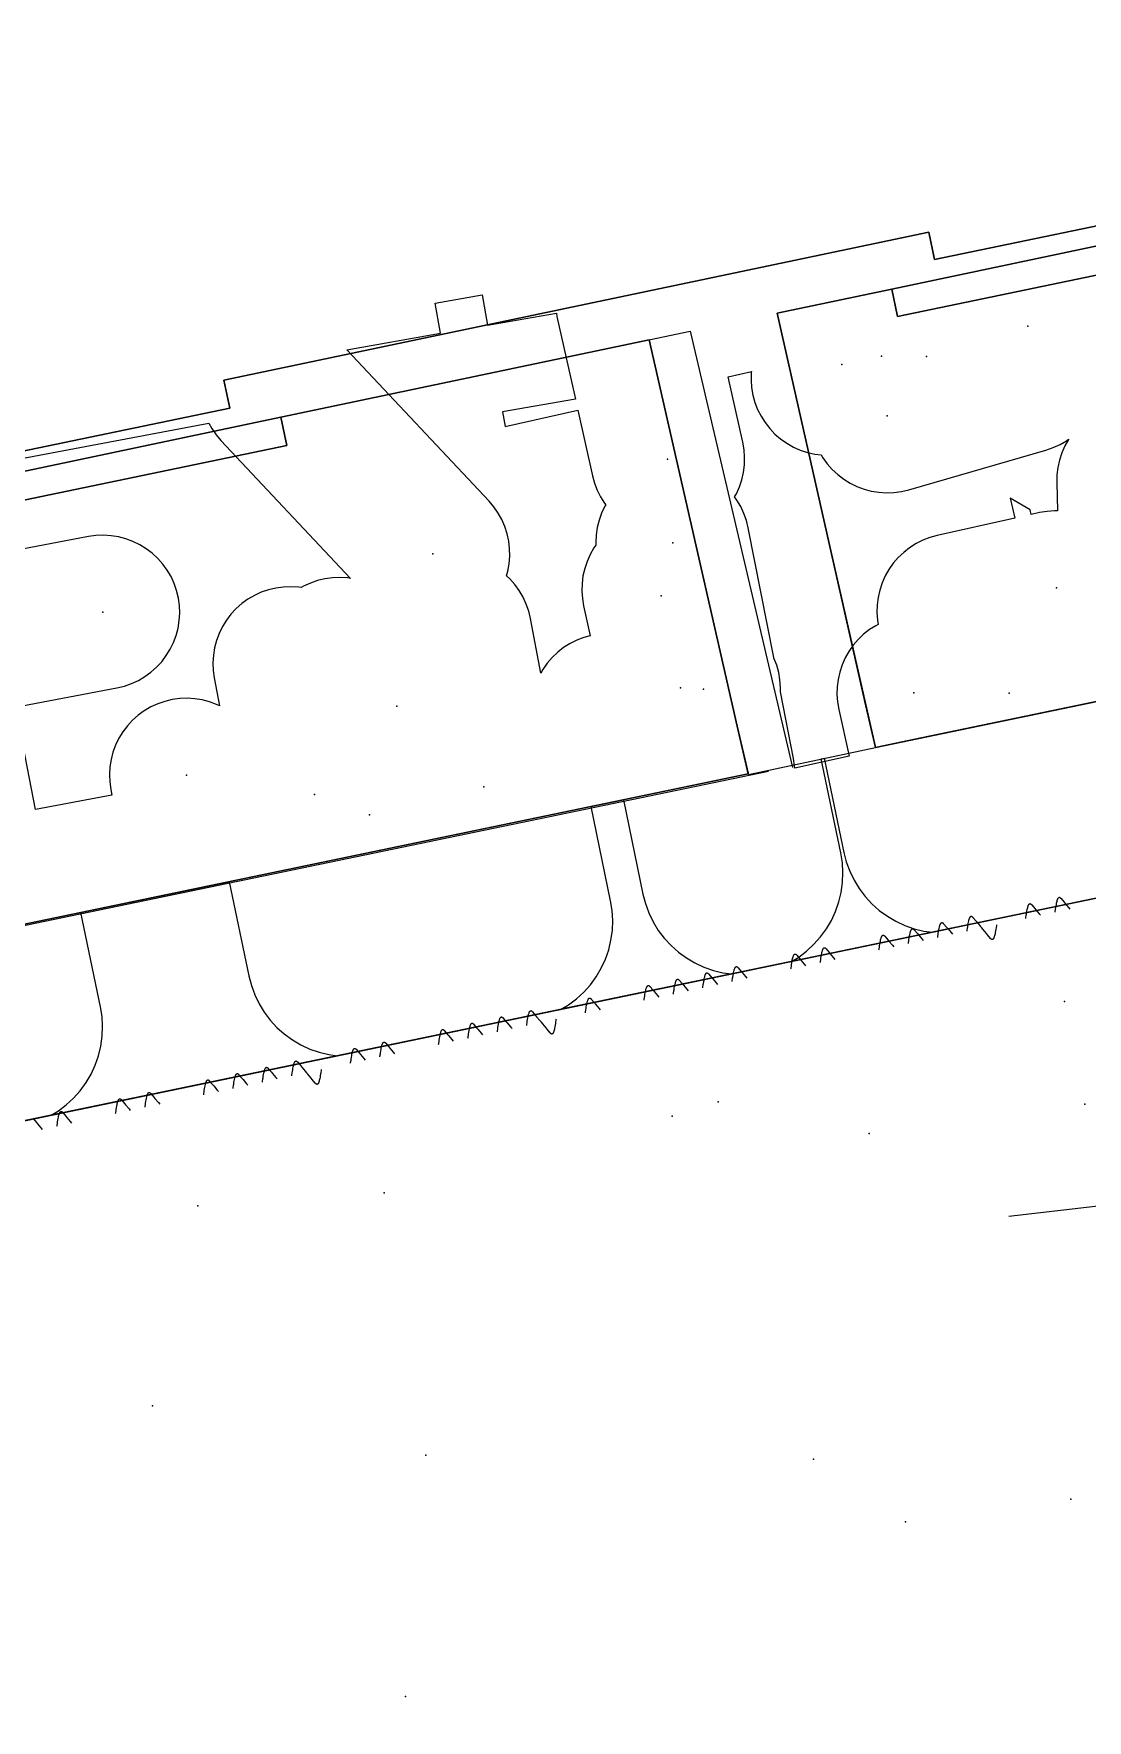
# Model space of a CAD drawing. Header units: metres. Extents: x 8858 to 9287, y -8974 to -8722.
# Drawn here: x 9001.04 to 9022.94, y -8771.87 to -8736.81 of the extents above; entities that cross this region are included whole.
import ezdxf

# ---------------------------------------------------------------- set-up
doc = ezdxf.new("R2010")
doc.units = ezdxf.units.M
for name, color, linetype in [('BENCH', 7, 'Continuous'), ('BOUNDARY', 7, 'Continuous'), ('CURB', 7, 'Continuous'), ('ELECTR_CABLE', 7, 'Continuous'), ('GRASS', 7, 'Continuous'), ('GROUND', 7, 'Continuous'), ('LOUNGER', 7, 'Continuous'), ('ROAD', 7, 'Continuous'), ('SEWER', 7, 'Continuous'), ('SIDEWALK_PATH', 7, 'Continuous'), ('TREE', 7, 'Continuous')]:
    doc.layers.add(name, color=color, linetype=linetype)

msp = doc.modelspace()

# ---------------------------------------------------------------- linework, layer by layer
at = {"layer": 'BENCH'}
msp.add_point((9014.311, -8759.314), dxfattribs=at)
at = {"layer": 'BOUNDARY'}
msp.add_lwpolyline([(9000.038, -8745.653), (9005.117, -8744.598), (9004.994, -8744.013), (9019.644, -8740.936), (9019.765, -8741.508), (9024.909, -8740.441), (9024.786, -8739.855), (9039.267, -8736.814), (9039.39, -8737.399), (9041.246, -8737.009), (9046.842, -8764.738), (9054.559, -8763.782), (9096.271, -8764.534), (9111.205, -8761.26), (9143.347, -8755.734)], dxfattribs=at)
at = {"layer": 'CURB'}
for points in [[(9016.489, -8742.622), (9018.872, -8742.12), (9018.992, -8742.69), (9026.094, -8741.216), (9025.97, -8740.629), (9038.494, -8737.998), (9038.617, -8738.583), (9041.451, -8737.988)], [(9016.488, -8742.62), (9018.533, -8751.65)], [(8940.792, -8758.521), (8959.811, -8754.526), (8959.887, -8754.933), (8966.986, -8753.453), (8966.885, -8753.04), (8979.466, -8750.397), (8979.585, -8750.963), (8986.644, -8749.557), (8986.51, -8748.917), (8999.144, -8746.264), (8999.264, -8746.835), (9006.302, -8745.373), (9006.178, -8744.786), (9014.685, -8742.993)], [(9014.685, -8742.993), (9016.808, -8752.064)], [(9018.533, -8751.65), (9043.168, -8746.533)], [(8943.352, -8767.267), (9016.314, -8752.143)], [(8990.95, -8761.465), (9024.679, -8754.459)]]:
    msp.add_lwpolyline(points, dxfattribs=at)
at = {"layer": 'ELECTR_CABLE'}
for points in [[(9021.659, -8755.204), (9021.661, -8755.189), (9021.668, -8755.139), (9021.672, -8755.116), (9021.677, -8755.082), (9021.683, -8755.044), (9021.688, -8755.019), (9021.693, -8754.994), (9021.698, -8754.976), (9021.703, -8754.958), (9021.707, -8754.946), (9021.71, -8754.937), (9021.714, -8754.929), (9021.715, -8754.926), (9021.717, -8754.922), (9021.72, -8754.917), (9021.722, -8754.913), (9021.724, -8754.91), (9021.726, -8754.908), (9021.728, -8754.905), (9021.731, -8754.902), (9021.733, -8754.901), (9021.734, -8754.9), (9021.736, -8754.899), (9021.737, -8754.898), (9021.738, -8754.898), (9021.74, -8754.897), (9021.742, -8754.896), (9021.744, -8754.896), (9021.745, -8754.896), (9021.746, -8754.896), (9021.747, -8754.896), (9021.748, -8754.896), (9021.749, -8754.896), (9021.751, -8754.896), (9021.753, -8754.897), (9021.755, -8754.897), (9021.756, -8754.898), (9021.757, -8754.898), (9021.758, -8754.899), (9021.76, -8754.9), (9021.761, -8754.901), (9021.762, -8754.902), (9021.765, -8754.904), (9021.767, -8754.905), (9021.769, -8754.908), (9021.773, -8754.911), (9021.776, -8754.914), (9021.781, -8754.92), (9021.845, -8754.996), (9021.866, -8755.022), (9021.937, -8755.106), (9021.964, -8755.139)], [(9022.269, -8755.074), (9022.271, -8755.058), (9022.279, -8755.008), (9022.282, -8754.985), (9022.287, -8754.951), (9022.294, -8754.913), (9022.298, -8754.888), (9022.304, -8754.863), (9022.308, -8754.845), (9022.313, -8754.827), (9022.317, -8754.816), (9022.32, -8754.806), (9022.324, -8754.798), (9022.325, -8754.795), (9022.327, -8754.792), (9022.33, -8754.786), (9022.332, -8754.782), (9022.334, -8754.78), (9022.336, -8754.777), (9022.338, -8754.774), (9022.341, -8754.772), (9022.343, -8754.77), (9022.344, -8754.769), (9022.346, -8754.768), (9022.347, -8754.767), (9022.348, -8754.767), (9022.35, -8754.766), (9022.352, -8754.766), (9022.354, -8754.765), (9022.355, -8754.765), (9022.356, -8754.765), (9022.357, -8754.765), (9022.358, -8754.765), (9022.36, -8754.765), (9022.361, -8754.765), (9022.363, -8754.766), (9022.365, -8754.767), (9022.366, -8754.767), (9022.367, -8754.768), (9022.369, -8754.768), (9022.37, -8754.769), (9022.371, -8754.77), (9022.373, -8754.771), (9022.375, -8754.773), (9022.377, -8754.774), (9022.38, -8754.777), (9022.383, -8754.78), (9022.386, -8754.783), (9022.391, -8754.789), (9022.455, -8754.865), (9022.476, -8754.891), (9022.547, -8754.975), (9022.574, -8755.008)], [(9020.439, -8755.466), (9020.441, -8755.451), (9020.448, -8755.4), (9020.451, -8755.378), (9020.457, -8755.344), (9020.463, -8755.306), (9020.468, -8755.28), (9020.473, -8755.256), (9020.478, -8755.238), (9020.483, -8755.219), (9020.486, -8755.208), (9020.49, -8755.199), (9020.493, -8755.191), (9020.495, -8755.188), (9020.496, -8755.184), (9020.5, -8755.178), (9020.502, -8755.175), (9020.504, -8755.172), (9020.506, -8755.169), (9020.508, -8755.167), (9020.511, -8755.164), (9020.513, -8755.163), (9020.514, -8755.162), (9020.515, -8755.161), (9020.517, -8755.16), (9020.518, -8755.159), (9020.52, -8755.159), (9020.522, -8755.158), (9020.524, -8755.158), (9020.524, -8755.158), (9020.526, -8755.158), (9020.527, -8755.158), (9020.528, -8755.158), (9020.529, -8755.158), (9020.531, -8755.158), (9020.532, -8755.158), (9020.534, -8755.159), (9020.536, -8755.16), (9020.537, -8755.16), (9020.538, -8755.161), (9020.54, -8755.162), (9020.541, -8755.163), (9020.542, -8755.163), (9020.545, -8755.165), (9020.547, -8755.167), (9020.549, -8755.169), (9020.552, -8755.173), (9020.555, -8755.176), (9020.561, -8755.182), (9020.625, -8755.258), (9020.646, -8755.283), (9020.716, -8755.368), (9020.744, -8755.401)], [(9018.608, -8755.859), (9018.611, -8755.844), (9018.618, -8755.793), (9018.621, -8755.77), (9018.626, -8755.736), (9018.633, -8755.699), (9018.638, -8755.673), (9018.643, -8755.648), (9018.647, -8755.63), (9018.653, -8755.612), (9018.656, -8755.601), (9018.66, -8755.591), (9018.663, -8755.583), (9018.664, -8755.58), (9018.666, -8755.577), (9018.669, -8755.571), (9018.672, -8755.567), (9018.673, -8755.565), (9018.675, -8755.562), (9018.678, -8755.559), (9018.68, -8755.557), (9018.682, -8755.555), (9018.684, -8755.554), (9018.685, -8755.553), (9018.686, -8755.553), (9018.688, -8755.552), (9018.69, -8755.551), (9018.691, -8755.551), (9018.693, -8755.55), (9018.694, -8755.55), (9018.695, -8755.55), (9018.696, -8755.55), (9018.698, -8755.55), (9018.699, -8755.55), (9018.7, -8755.551), (9018.702, -8755.551), (9018.704, -8755.552), (9018.705, -8755.552), (9018.706, -8755.553), (9018.708, -8755.553), (9018.709, -8755.554), (9018.711, -8755.555), (9018.712, -8755.556), (9018.714, -8755.558), (9018.716, -8755.559), (9018.719, -8755.562), (9018.722, -8755.565), (9018.725, -8755.568), (9018.73, -8755.574), (9018.795, -8755.65), (9018.816, -8755.676), (9018.886, -8755.76), (9018.914, -8755.793)], [(9019.219, -8755.728), (9019.221, -8755.713), (9019.228, -8755.662), (9019.231, -8755.639), (9019.236, -8755.605), (9019.243, -8755.568), (9019.248, -8755.542), (9019.253, -8755.517), (9019.257, -8755.499), (9019.263, -8755.481), (9019.266, -8755.47), (9019.27, -8755.461), (9019.273, -8755.453), (9019.275, -8755.449), (9019.276, -8755.446), (9019.279, -8755.44), (9019.282, -8755.437), (9019.283, -8755.434), (9019.286, -8755.431), (9019.288, -8755.429), (9019.291, -8755.426), (9019.292, -8755.424), (9019.294, -8755.423), (9019.295, -8755.422), (9019.297, -8755.422), (9019.298, -8755.421), (9019.3, -8755.42), (9019.302, -8755.42), (9019.303, -8755.419), (9019.304, -8755.419), (9019.305, -8755.419), (9019.307, -8755.419), (9019.308, -8755.419), (9019.309, -8755.419), (9019.31, -8755.42), (9019.312, -8755.42), (9019.314, -8755.421), (9019.316, -8755.421), (9019.317, -8755.422), (9019.318, -8755.423), (9019.319, -8755.423), (9019.321, -8755.424), (9019.322, -8755.425), (9019.325, -8755.427), (9019.326, -8755.429), (9019.329, -8755.431), (9019.332, -8755.434), (9019.335, -8755.437), (9019.34, -8755.444), (9019.405, -8755.52), (9019.426, -8755.545), (9019.496, -8755.629), (9019.524, -8755.662)], [(9019.829, -8755.597), (9019.831, -8755.582), (9019.838, -8755.531), (9019.841, -8755.509), (9019.847, -8755.474), (9019.853, -8755.437), (9019.858, -8755.411), (9019.863, -8755.386), (9019.868, -8755.368), (9019.873, -8755.35), (9019.876, -8755.339), (9019.88, -8755.33), (9019.883, -8755.322), (9019.885, -8755.318), (9019.886, -8755.315), (9019.89, -8755.309), (9019.892, -8755.306), (9019.894, -8755.303), (9019.896, -8755.3), (9019.898, -8755.298), (9019.901, -8755.295), (9019.903, -8755.293), (9019.904, -8755.292), (9019.905, -8755.292), (9019.907, -8755.291), (9019.908, -8755.29), (9019.91, -8755.289), (9019.912, -8755.289), (9019.914, -8755.289), (9019.914, -8755.288), (9019.916, -8755.288), (9019.917, -8755.288), (9019.918, -8755.288), (9019.919, -8755.289), (9019.921, -8755.289), (9019.922, -8755.289), (9019.924, -8755.29), (9019.926, -8755.291), (9019.927, -8755.291), (9019.928, -8755.292), (9019.93, -8755.293), (9019.931, -8755.293), (9019.932, -8755.294), (9019.935, -8755.296), (9019.936, -8755.298), (9019.939, -8755.3), (9019.942, -8755.303), (9019.945, -8755.307), (9019.95, -8755.313), (9020.015, -8755.389), (9020.036, -8755.414), (9020.106, -8755.498), (9020.134, -8755.531)], [(9021.049, -8755.335), (9021.047, -8755.35), (9021.04, -8755.401), (9021.036, -8755.424), (9021.031, -8755.458), (9021.025, -8755.495), (9021.02, -8755.521), (9021.015, -8755.546), (9021.01, -8755.564), (9021.005, -8755.582), (9021.001, -8755.593), (9020.998, -8755.602), (9020.995, -8755.61), (9020.993, -8755.614), (9020.991, -8755.617), (9020.988, -8755.623), (9020.986, -8755.626), (9020.984, -8755.629), (9020.982, -8755.632), (9020.98, -8755.634), (9020.977, -8755.637), (9020.975, -8755.639), (9020.974, -8755.64), (9020.972, -8755.641), (9020.971, -8755.641), (9020.97, -8755.642), (9020.968, -8755.643), (9020.966, -8755.643), (9020.964, -8755.644), (9020.963, -8755.644), (9020.962, -8755.644), (9020.961, -8755.644), (9020.96, -8755.644), (9020.959, -8755.643), (9020.957, -8755.643), (9020.956, -8755.643), (9020.953, -8755.642), (9020.952, -8755.642), (9020.951, -8755.641), (9020.95, -8755.64), (9020.948, -8755.64), (9020.947, -8755.639), (9020.946, -8755.638), (9020.943, -8755.636), (9020.941, -8755.634), (9020.939, -8755.632), (9020.935, -8755.629), (9020.933, -8755.626), (9020.927, -8755.619), (9020.863, -8755.543), (9020.842, -8755.518), (9020.771, -8755.434), (9020.744, -8755.401)], [(9016.778, -8756.251), (9016.78, -8756.236), (9016.787, -8756.185), (9016.791, -8756.163), (9016.796, -8756.129), (9016.802, -8756.091), (9016.807, -8756.065), (9016.812, -8756.041), (9016.817, -8756.023), (9016.822, -8756.004), (9016.826, -8755.993), (9016.829, -8755.984), (9016.833, -8755.976), (9016.834, -8755.973), (9016.836, -8755.969), (9016.839, -8755.963), (9016.841, -8755.96), (9016.843, -8755.957), (9016.845, -8755.955), (9016.847, -8755.952), (9016.85, -8755.949), (9016.852, -8755.948), (9016.853, -8755.947), (9016.855, -8755.946), (9016.856, -8755.945), (9016.857, -8755.944), (9016.859, -8755.944), (9016.861, -8755.943), (9016.863, -8755.943), (9016.864, -8755.943), (9016.865, -8755.943), (9016.866, -8755.943), (9016.867, -8755.943), (9016.868, -8755.943), (9016.87, -8755.943), (9016.872, -8755.944), (9016.874, -8755.944), (9016.875, -8755.945), (9016.876, -8755.945), (9016.877, -8755.946), (9016.879, -8755.947), (9016.88, -8755.948), (9016.881, -8755.948), (9016.884, -8755.95), (9016.886, -8755.952), (9016.888, -8755.954), (9016.892, -8755.958), (9016.895, -8755.961), (9016.9, -8755.967), (9016.964, -8756.043), (9016.985, -8756.068), (9017.056, -8756.153), (9017.083, -8756.186)], [(9017.388, -8756.12), (9017.39, -8756.105), (9017.398, -8756.055), (9017.401, -8756.032), (9017.406, -8755.998), (9017.413, -8755.96), (9017.417, -8755.935), (9017.423, -8755.91), (9017.427, -8755.892), (9017.432, -8755.874), (9017.436, -8755.862), (9017.439, -8755.853), (9017.443, -8755.845), (9017.444, -8755.842), (9017.446, -8755.838), (9017.449, -8755.833), (9017.451, -8755.829), (9017.453, -8755.826), (9017.455, -8755.824), (9017.457, -8755.821), (9017.46, -8755.818), (9017.462, -8755.817), (9017.463, -8755.816), (9017.465, -8755.815), (9017.466, -8755.814), (9017.467, -8755.814), (9017.469, -8755.813), (9017.471, -8755.812), (9017.473, -8755.812), (9017.474, -8755.812), (9017.475, -8755.812), (9017.476, -8755.812), (9017.477, -8755.812), (9017.479, -8755.812), (9017.48, -8755.812), (9017.482, -8755.813), (9017.484, -8755.813), (9017.485, -8755.814), (9017.486, -8755.814), (9017.488, -8755.815), (9017.489, -8755.816), (9017.49, -8755.817), (9017.492, -8755.818), (9017.494, -8755.82), (9017.496, -8755.821), (9017.499, -8755.823), (9017.502, -8755.827), (9017.505, -8755.83), (9017.51, -8755.836), (9017.574, -8755.912), (9017.595, -8755.938), (9017.666, -8756.022), (9017.693, -8756.055)], [(9015.558, -8756.513), (9015.56, -8756.498), (9015.567, -8756.447), (9015.57, -8756.424), (9015.576, -8756.39), (9015.582, -8756.353), (9015.587, -8756.327), (9015.592, -8756.302), (9015.597, -8756.284), (9015.602, -8756.266), (9015.605, -8756.255), (9015.609, -8756.246), (9015.612, -8756.238), (9015.614, -8756.234), (9015.615, -8756.231), (9015.619, -8756.225), (9015.621, -8756.222), (9015.623, -8756.219), (9015.625, -8756.216), (9015.627, -8756.214), (9015.63, -8756.211), (9015.632, -8756.209), (9015.633, -8756.208), (9015.634, -8756.208), (9015.636, -8756.207), (9015.637, -8756.206), (9015.639, -8756.205), (9015.641, -8756.205), (9015.643, -8756.205), (9015.643, -8756.204), (9015.645, -8756.204), (9015.646, -8756.204), (9015.647, -8756.204), (9015.648, -8756.205), (9015.65, -8756.205), (9015.651, -8756.205), (9015.653, -8756.206), (9015.655, -8756.207), (9015.656, -8756.207), (9015.657, -8756.208), (9015.659, -8756.209), (9015.66, -8756.209), (9015.661, -8756.21), (9015.664, -8756.212), (9015.666, -8756.214), (9015.668, -8756.216), (9015.671, -8756.219), (9015.674, -8756.223), (9015.68, -8756.229), (9015.744, -8756.305), (9015.765, -8756.33), (9015.835, -8756.414), (9015.863, -8756.447)], [(9013.727, -8756.905), (9013.73, -8756.89), (9013.737, -8756.84), (9013.74, -8756.817), (9013.745, -8756.783), (9013.752, -8756.745), (9013.757, -8756.72), (9013.762, -8756.695), (9013.766, -8756.677), (9013.772, -8756.659), (9013.775, -8756.648), (9013.779, -8756.638), (9013.782, -8756.63), (9013.783, -8756.627), (9013.785, -8756.624), (9013.788, -8756.618), (9013.791, -8756.614), (9013.792, -8756.612), (9013.794, -8756.609), (9013.797, -8756.606), (9013.799, -8756.604), (9013.801, -8756.602), (9013.803, -8756.601), (9013.804, -8756.6), (9013.805, -8756.599), (9013.807, -8756.599), (9013.809, -8756.598), (9013.81, -8756.597), (9013.812, -8756.597), (9013.813, -8756.597), (9013.814, -8756.597), (9013.815, -8756.597), (9013.817, -8756.597), (9013.818, -8756.597), (9013.819, -8756.597), (9013.821, -8756.598), (9013.823, -8756.598), (9013.824, -8756.599), (9013.825, -8756.6), (9013.827, -8756.6), (9013.828, -8756.601), (9013.83, -8756.602), (9013.831, -8756.603), (9013.833, -8756.605), (9013.835, -8756.606), (9013.838, -8756.609), (9013.841, -8756.612), (9013.844, -8756.615), (9013.849, -8756.621), (9013.914, -8756.697), (9013.935, -8756.723), (9014.005, -8756.807), (9014.033, -8756.84)], [(9014.338, -8756.775), (9014.34, -8756.759), (9014.347, -8756.709), (9014.35, -8756.686), (9014.355, -8756.652), (9014.362, -8756.614), (9014.367, -8756.589), (9014.372, -8756.564), (9014.376, -8756.546), (9014.382, -8756.528), (9014.385, -8756.517), (9014.389, -8756.507), (9014.392, -8756.499), (9014.394, -8756.496), (9014.395, -8756.493), (9014.398, -8756.487), (9014.401, -8756.483), (9014.402, -8756.481), (9014.405, -8756.478), (9014.407, -8756.475), (9014.409, -8756.473), (9014.411, -8756.471), (9014.413, -8756.47), (9014.414, -8756.469), (9014.416, -8756.468), (9014.417, -8756.468), (9014.419, -8756.467), (9014.42, -8756.467), (9014.422, -8756.466), (9014.423, -8756.466), (9014.424, -8756.466), (9014.425, -8756.466), (9014.427, -8756.466), (9014.428, -8756.466), (9014.429, -8756.467), (9014.431, -8756.467), (9014.433, -8756.468), (9014.435, -8756.468), (9014.436, -8756.469), (9014.437, -8756.469), (9014.438, -8756.47), (9014.44, -8756.471), (9014.441, -8756.472), (9014.444, -8756.474), (9014.445, -8756.475), (9014.448, -8756.478), (9014.451, -8756.481), (9014.454, -8756.484), (9014.459, -8756.49), (9014.524, -8756.566), (9014.545, -8756.592), (9014.615, -8756.676), (9014.643, -8756.709)], [(9014.948, -8756.644), (9014.95, -8756.629), (9014.957, -8756.578), (9014.96, -8756.555), (9014.966, -8756.521), (9014.972, -8756.484), (9014.977, -8756.458), (9014.982, -8756.433), (9014.987, -8756.415), (9014.992, -8756.397), (9014.995, -8756.386), (9014.999, -8756.377), (9015.002, -8756.369), (9015.004, -8756.365), (9015.005, -8756.362), (9015.009, -8756.356), (9015.011, -8756.352), (9015.013, -8756.35), (9015.015, -8756.347), (9015.017, -8756.345), (9015.02, -8756.342), (9015.022, -8756.34), (9015.023, -8756.339), (9015.024, -8756.338), (9015.026, -8756.338), (9015.027, -8756.337), (9015.029, -8756.336), (9015.031, -8756.336), (9015.033, -8756.335), (9015.033, -8756.335), (9015.035, -8756.335), (9015.036, -8756.335), (9015.037, -8756.335), (9015.038, -8756.335), (9015.04, -8756.336), (9015.041, -8756.336), (9015.043, -8756.337), (9015.045, -8756.337), (9015.046, -8756.338), (9015.047, -8756.339), (9015.049, -8756.339), (9015.05, -8756.34), (9015.051, -8756.341), (9015.054, -8756.343), (9015.055, -8756.345), (9015.058, -8756.347), (9015.061, -8756.35), (9015.064, -8756.353), (9015.069, -8756.36), (9015.134, -8756.436), (9015.155, -8756.461), (9015.225, -8756.545), (9015.253, -8756.578)], [(9012.507, -8757.167), (9012.509, -8757.152), (9012.517, -8757.101), (9012.52, -8757.079), (9012.525, -8757.045), (9012.531, -8757.007), (9012.536, -8756.981), (9012.542, -8756.957), (9012.546, -8756.939), (9012.551, -8756.92), (9012.555, -8756.909), (9012.558, -8756.9), (9012.562, -8756.892), (9012.563, -8756.889), (9012.565, -8756.885), (9012.568, -8756.879), (9012.57, -8756.876), (9012.572, -8756.873), (9012.574, -8756.87), (9012.576, -8756.868), (9012.579, -8756.865), (9012.581, -8756.864), (9012.582, -8756.863), (9012.584, -8756.862), (9012.585, -8756.861), (9012.586, -8756.86), (9012.588, -8756.86), (9012.59, -8756.859), (9012.592, -8756.859), (9012.593, -8756.859), (9012.594, -8756.859), (9012.595, -8756.859), (9012.596, -8756.859), (9012.598, -8756.859), (9012.599, -8756.859), (9012.601, -8756.86), (9012.603, -8756.86), (9012.604, -8756.861), (9012.605, -8756.861), (9012.607, -8756.862), (9012.608, -8756.863), (9012.609, -8756.864), (9012.611, -8756.864), (9012.613, -8756.866), (9012.615, -8756.868), (9012.618, -8756.87), (9012.621, -8756.874), (9012.624, -8756.877), (9012.629, -8756.883), (9012.693, -8756.959), (9012.714, -8756.984), (9012.785, -8757.069), (9012.812, -8757.102)], [(9010.067, -8757.691), (9010.069, -8757.675), (9010.076, -8757.625), (9010.079, -8757.602), (9010.085, -8757.568), (9010.091, -8757.53), (9010.096, -8757.505), (9010.101, -8757.48), (9010.106, -8757.462), (9010.111, -8757.444), (9010.114, -8757.433), (9010.118, -8757.423), (9010.121, -8757.415), (9010.123, -8757.412), (9010.124, -8757.409), (9010.128, -8757.403), (9010.13, -8757.399), (9010.132, -8757.397), (9010.134, -8757.394), (9010.136, -8757.391), (9010.139, -8757.389), (9010.141, -8757.387), (9010.142, -8757.386), (9010.143, -8757.385), (9010.145, -8757.384), (9010.146, -8757.384), (9010.148, -8757.383), (9010.15, -8757.383), (9010.152, -8757.382), (9010.152, -8757.382), (9010.154, -8757.382), (9010.155, -8757.382), (9010.156, -8757.382), (9010.157, -8757.382), (9010.159, -8757.382), (9010.16, -8757.383), (9010.162, -8757.384), (9010.164, -8757.384), (9010.165, -8757.385), (9010.166, -8757.385), (9010.168, -8757.386), (9010.169, -8757.387), (9010.17, -8757.388), (9010.173, -8757.39), (9010.174, -8757.391), (9010.177, -8757.394), (9010.18, -8757.397), (9010.183, -8757.4), (9010.188, -8757.406), (9010.253, -8757.482), (9010.274, -8757.508), (9010.344, -8757.592), (9010.372, -8757.625)], [(9010.677, -8757.56), (9010.679, -8757.545), (9010.686, -8757.494), (9010.689, -8757.471), (9010.695, -8757.437), (9010.701, -8757.4), (9010.706, -8757.374), (9010.711, -8757.349), (9010.716, -8757.331), (9010.721, -8757.313), (9010.724, -8757.302), (9010.728, -8757.293), (9010.731, -8757.285), (9010.733, -8757.281), (9010.734, -8757.278), (9010.738, -8757.272), (9010.74, -8757.268), (9010.742, -8757.266), (9010.744, -8757.263), (9010.746, -8757.261), (9010.749, -8757.258), (9010.751, -8757.256), (9010.752, -8757.255), (9010.753, -8757.254), (9010.755, -8757.254), (9010.756, -8757.253), (9010.758, -8757.252), (9010.76, -8757.252), (9010.762, -8757.251), (9010.762, -8757.251), (9010.764, -8757.251), (9010.765, -8757.251), (9010.766, -8757.251), (9010.767, -8757.251), (9010.769, -8757.252), (9010.77, -8757.252), (9010.772, -8757.253), (9010.774, -8757.253), (9010.775, -8757.254), (9010.776, -8757.254), (9010.778, -8757.255), (9010.779, -8757.256), (9010.78, -8757.257), (9010.783, -8757.259), (9010.785, -8757.26), (9010.787, -8757.263), (9010.79, -8757.266), (9010.793, -8757.269), (9010.799, -8757.276), (9010.863, -8757.352), (9010.884, -8757.377), (9010.954, -8757.461), (9010.982, -8757.494)], [(9011.287, -8757.429), (9011.289, -8757.414), (9011.296, -8757.363), (9011.3, -8757.34), (9011.305, -8757.306), (9011.311, -8757.269), (9011.316, -8757.243), (9011.321, -8757.218), (9011.326, -8757.2), (9011.331, -8757.182), (9011.335, -8757.171), (9011.338, -8757.162), (9011.341, -8757.154), (9011.343, -8757.15), (9011.345, -8757.147), (9011.348, -8757.141), (9011.35, -8757.138), (9011.352, -8757.135), (9011.354, -8757.132), (9011.356, -8757.13), (9011.359, -8757.127), (9011.361, -8757.125), (9011.362, -8757.124), (9011.363, -8757.124), (9011.365, -8757.123), (9011.366, -8757.122), (9011.368, -8757.121), (9011.37, -8757.121), (9011.372, -8757.12), (9011.373, -8757.12), (9011.374, -8757.12), (9011.375, -8757.12), (9011.376, -8757.12), (9011.377, -8757.121), (9011.379, -8757.121), (9011.38, -8757.121), (9011.382, -8757.122), (9011.384, -8757.122), (9011.385, -8757.123), (9011.386, -8757.124), (9011.388, -8757.125), (9011.389, -8757.125), (9011.39, -8757.126), (9011.393, -8757.128), (9011.395, -8757.13), (9011.397, -8757.132), (9011.401, -8757.135), (9011.403, -8757.138), (9011.409, -8757.145), (9011.473, -8757.221), (9011.494, -8757.246), (9011.565, -8757.33), (9011.592, -8757.363)], [(9011.897, -8757.298), (9011.895, -8757.313), (9011.888, -8757.364), (9011.884, -8757.386), (9011.879, -8757.42), (9011.873, -8757.458), (9011.868, -8757.484), (9011.863, -8757.508), (9011.858, -8757.526), (9011.853, -8757.545), (9011.849, -8757.556), (9011.846, -8757.565), (9011.843, -8757.573), (9011.841, -8757.577), (9011.839, -8757.58), (9011.836, -8757.586), (9011.834, -8757.589), (9011.832, -8757.592), (9011.83, -8757.595), (9011.828, -8757.597), (9011.825, -8757.6), (9011.823, -8757.601), (9011.822, -8757.602), (9011.821, -8757.603), (9011.819, -8757.604), (9011.818, -8757.605), (9011.816, -8757.605), (9011.814, -8757.606), (9011.812, -8757.606), (9011.811, -8757.606), (9011.81, -8757.606), (9011.809, -8757.606), (9011.808, -8757.606), (9011.807, -8757.606), (9011.805, -8757.606), (9011.804, -8757.606), (9011.802, -8757.605), (9011.8, -8757.604), (9011.799, -8757.604), (9011.798, -8757.603), (9011.796, -8757.602), (9011.795, -8757.601), (9011.794, -8757.601), (9011.791, -8757.599), (9011.789, -8757.597), (9011.787, -8757.595), (9011.783, -8757.591), (9011.781, -8757.588), (9011.775, -8757.582), (9011.711, -8757.506), (9011.69, -8757.481), (9011.62, -8757.396), (9011.592, -8757.363)], [(9009.457, -8757.821), (9009.459, -8757.806), (9009.466, -8757.756), (9009.469, -8757.733), (9009.474, -8757.699), (9009.481, -8757.661), (9009.486, -8757.636), (9009.491, -8757.611), (9009.495, -8757.593), (9009.501, -8757.575), (9009.504, -8757.564), (9009.508, -8757.554), (9009.511, -8757.546), (9009.513, -8757.543), (9009.514, -8757.539), (9009.517, -8757.534), (9009.52, -8757.53), (9009.521, -8757.527), (9009.524, -8757.525), (9009.526, -8757.522), (9009.528, -8757.519), (9009.53, -8757.518), (9009.532, -8757.517), (9009.533, -8757.516), (9009.535, -8757.515), (9009.536, -8757.515), (9009.538, -8757.514), (9009.539, -8757.513), (9009.541, -8757.513), (9009.542, -8757.513), (9009.543, -8757.513), (9009.544, -8757.513), (9009.546, -8757.513), (9009.547, -8757.513), (9009.548, -8757.513), (9009.55, -8757.514), (9009.552, -8757.514), (9009.553, -8757.515), (9009.555, -8757.516), (9009.556, -8757.516), (9009.557, -8757.517), (9009.559, -8757.518), (9009.56, -8757.519), (9009.563, -8757.521), (9009.564, -8757.522), (9009.567, -8757.525), (9009.57, -8757.528), (9009.573, -8757.531), (9009.578, -8757.537), (9009.643, -8757.613), (9009.664, -8757.639), (9009.734, -8757.723), (9009.762, -8757.756)], [(9007.626, -8758.214), (9007.628, -8758.199), (9007.636, -8758.148), (9007.639, -8758.126), (9007.644, -8758.091), (9007.65, -8758.054), (9007.655, -8758.028), (9007.661, -8758.003), (9007.665, -8757.985), (9007.67, -8757.967), (9007.674, -8757.956), (9007.677, -8757.947), (9007.681, -8757.939), (9007.682, -8757.935), (9007.684, -8757.932), (9007.687, -8757.926), (9007.689, -8757.923), (9007.691, -8757.92), (9007.693, -8757.917), (9007.695, -8757.915), (9007.698, -8757.912), (9007.7, -8757.91), (9007.701, -8757.909), (9007.703, -8757.909), (9007.704, -8757.908), (9007.705, -8757.907), (9007.707, -8757.906), (9007.709, -8757.906), (9007.711, -8757.906), (9007.712, -8757.906), (9007.713, -8757.905), (9007.714, -8757.905), (9007.715, -8757.906), (9007.717, -8757.906), (9007.718, -8757.906), (9007.72, -8757.906), (9007.722, -8757.907), (9007.723, -8757.908), (9007.724, -8757.908), (9007.726, -8757.909), (9007.727, -8757.91), (9007.728, -8757.91), (9007.73, -8757.911), (9007.732, -8757.913), (9007.734, -8757.915), (9007.737, -8757.917), (9007.74, -8757.92), (9007.743, -8757.924), (9007.748, -8757.93), (9007.812, -8758.006), (9007.833, -8758.031), (9007.904, -8758.115), (9007.931, -8758.149)], [(9008.236, -8758.083), (9008.238, -8758.068), (9008.246, -8758.017), (9008.249, -8757.995), (9008.254, -8757.961), (9008.261, -8757.923), (9008.265, -8757.897), (9008.271, -8757.873), (9008.275, -8757.855), (9008.28, -8757.836), (9008.284, -8757.825), (9008.287, -8757.816), (9008.291, -8757.808), (9008.292, -8757.805), (9008.294, -8757.801), (9008.297, -8757.795), (9008.299, -8757.792), (9008.301, -8757.789), (9008.303, -8757.786), (9008.305, -8757.784), (9008.308, -8757.781), (9008.31, -8757.78), (9008.311, -8757.779), (9008.313, -8757.778), (9008.314, -8757.777), (9008.316, -8757.776), (9008.317, -8757.776), (9008.319, -8757.775), (9008.321, -8757.775), (9008.322, -8757.775), (9008.323, -8757.775), (9008.324, -8757.775), (9008.325, -8757.775), (9008.327, -8757.775), (9008.328, -8757.775), (9008.33, -8757.775), (9008.332, -8757.776), (9008.333, -8757.777), (9008.334, -8757.777), (9008.336, -8757.778), (9008.337, -8757.779), (9008.338, -8757.78), (9008.34, -8757.78), (9008.342, -8757.782), (9008.344, -8757.784), (9008.347, -8757.786), (9008.35, -8757.79), (9008.353, -8757.793), (9008.358, -8757.799), (9008.422, -8757.875), (9008.443, -8757.9), (9008.514, -8757.985), (9008.541, -8758.018)], [(9005.186, -8758.737), (9005.188, -8758.722), (9005.195, -8758.672), (9005.198, -8758.649), (9005.204, -8758.615), (9005.21, -8758.577), (9005.215, -8758.552), (9005.22, -8758.527), (9005.225, -8758.509), (9005.23, -8758.491), (9005.233, -8758.479), (9005.237, -8758.47), (9005.24, -8758.462), (9005.242, -8758.459), (9005.243, -8758.455), (9005.246, -8758.45), (9005.249, -8758.446), (9005.251, -8758.443), (9005.253, -8758.441), (9005.255, -8758.438), (9005.258, -8758.435), (9005.26, -8758.434), (9005.261, -8758.433), (9005.262, -8758.432), (9005.264, -8758.431), (9005.265, -8758.431), (9005.267, -8758.43), (9005.269, -8758.429), (9005.271, -8758.429), (9005.271, -8758.429), (9005.273, -8758.429), (9005.274, -8758.429), (9005.275, -8758.429), (9005.276, -8758.429), (9005.278, -8758.429), (9005.279, -8758.43), (9005.281, -8758.43), (9005.283, -8758.431), (9005.284, -8758.431), (9005.285, -8758.432), (9005.287, -8758.433), (9005.288, -8758.434), (9005.289, -8758.435), (9005.292, -8758.437), (9005.293, -8758.438), (9005.296, -8758.441), (9005.299, -8758.444), (9005.302, -8758.447), (9005.307, -8758.453), (9005.372, -8758.529), (9005.393, -8758.555), (9005.463, -8758.639), (9005.491, -8758.672)], [(9005.796, -8758.606), (9005.798, -8758.591), (9005.805, -8758.541), (9005.808, -8758.518), (9005.814, -8758.484), (9005.82, -8758.446), (9005.825, -8758.421), (9005.83, -8758.396), (9005.835, -8758.378), (9005.84, -8758.36), (9005.843, -8758.349), (9005.847, -8758.339), (9005.85, -8758.331), (9005.852, -8758.328), (9005.853, -8758.325), (9005.857, -8758.319), (9005.859, -8758.315), (9005.861, -8758.313), (9005.863, -8758.31), (9005.865, -8758.307), (9005.868, -8758.305), (9005.87, -8758.303), (9005.871, -8758.302), (9005.872, -8758.301), (9005.874, -8758.3), (9005.875, -8758.3), (9005.877, -8758.299), (9005.879, -8758.299), (9005.881, -8758.298), (9005.881, -8758.298), (9005.883, -8758.298), (9005.884, -8758.298), (9005.885, -8758.298), (9005.886, -8758.298), (9005.888, -8758.298), (9005.889, -8758.299), (9005.891, -8758.3), (9005.893, -8758.3), (9005.894, -8758.301), (9005.895, -8758.301), (9005.897, -8758.302), (9005.898, -8758.303), (9005.899, -8758.304), (9005.902, -8758.306), (9005.904, -8758.307), (9005.906, -8758.31), (9005.909, -8758.313), (9005.912, -8758.316), (9005.918, -8758.322), (9005.982, -8758.398), (9006.003, -8758.424), (9006.073, -8758.508), (9006.101, -8758.541)], [(9006.406, -8758.476), (9006.408, -8758.461), (9006.415, -8758.41), (9006.419, -8758.387), (9006.424, -8758.353), (9006.43, -8758.316), (9006.435, -8758.29), (9006.44, -8758.265), (9006.445, -8758.247), (9006.45, -8758.229), (9006.454, -8758.218), (9006.457, -8758.209), (9006.46, -8758.2), (9006.462, -8758.197), (9006.464, -8758.194), (9006.467, -8758.188), (9006.469, -8758.184), (9006.471, -8758.182), (9006.473, -8758.179), (9006.475, -8758.176), (9006.478, -8758.174), (9006.48, -8758.172), (9006.481, -8758.171), (9006.482, -8758.17), (9006.484, -8758.17), (9006.485, -8758.169), (9006.487, -8758.168), (9006.489, -8758.168), (9006.491, -8758.167), (9006.492, -8758.167), (9006.493, -8758.167), (9006.494, -8758.167), (9006.495, -8758.167), (9006.496, -8758.167), (9006.498, -8758.168), (9006.499, -8758.168), (9006.501, -8758.169), (9006.503, -8758.169), (9006.504, -8758.17), (9006.505, -8758.17), (9006.507, -8758.171), (9006.508, -8758.172), (9006.509, -8758.173), (9006.512, -8758.175), (9006.514, -8758.176), (9006.516, -8758.179), (9006.52, -8758.182), (9006.522, -8758.185), (9006.528, -8758.192), (9006.592, -8758.267), (9006.613, -8758.293), (9006.684, -8758.377), (9006.711, -8758.41)], [(9007.016, -8758.345), (9007.014, -8758.36), (9007.007, -8758.411), (9007.003, -8758.433), (9006.998, -8758.467), (9006.992, -8758.505), (9006.987, -8758.53), (9006.982, -8758.555), (9006.977, -8758.573), (9006.972, -8758.592), (9006.968, -8758.603), (9006.965, -8758.612), (9006.962, -8758.62), (9006.96, -8758.623), (9006.958, -8758.627), (9006.955, -8758.632), (9006.953, -8758.636), (9006.951, -8758.639), (9006.949, -8758.641), (9006.947, -8758.644), (9006.944, -8758.647), (9006.942, -8758.648), (9006.941, -8758.649), (9006.94, -8758.65), (9006.938, -8758.651), (9006.937, -8758.652), (9006.935, -8758.652), (9006.933, -8758.653), (9006.931, -8758.653), (9006.93, -8758.653), (9006.929, -8758.653), (9006.928, -8758.653), (9006.927, -8758.653), (9006.926, -8758.653), (9006.924, -8758.653), (9006.923, -8758.652), (9006.921, -8758.652), (9006.919, -8758.651), (9006.918, -8758.651), (9006.917, -8758.65), (9006.915, -8758.649), (9006.914, -8758.648), (9006.913, -8758.647), (9006.91, -8758.645), (9006.908, -8758.644), (9006.906, -8758.642), (9006.902, -8758.638), (9006.9, -8758.635), (9006.894, -8758.629), (9006.83, -8758.553), (9006.809, -8758.527), (9006.739, -8758.443), (9006.711, -8758.41)], [(9004.576, -8758.868), (9004.578, -8758.853), (9004.585, -8758.802), (9004.588, -8758.78), (9004.593, -8758.746), (9004.6, -8758.708), (9004.605, -8758.682), (9004.61, -8758.658), (9004.614, -8758.64), (9004.62, -8758.621), (9004.623, -8758.61), (9004.627, -8758.601), (9004.63, -8758.593), (9004.632, -8758.59), (9004.633, -8758.586), (9004.636, -8758.58), (9004.639, -8758.577), (9004.64, -8758.574), (9004.643, -8758.572), (9004.645, -8758.569), (9004.647, -8758.566), (9004.649, -8758.565), (9004.651, -8758.564), (9004.652, -8758.563), (9004.654, -8758.562), (9004.655, -8758.561), (9004.657, -8758.561), (9004.658, -8758.56), (9004.66, -8758.56), (9004.661, -8758.56), (9004.662, -8758.56), (9004.663, -8758.56), (9004.665, -8758.56), (9004.666, -8758.56), (9004.667, -8758.56), (9004.669, -8758.561), (9004.671, -8758.561), (9004.672, -8758.562), (9004.674, -8758.562), (9004.675, -8758.563), (9004.676, -8758.564), (9004.678, -8758.565), (9004.679, -8758.566), (9004.682, -8758.568), (9004.683, -8758.569), (9004.686, -8758.571), (9004.689, -8758.575), (9004.692, -8758.578), (9004.697, -8758.584), (9004.762, -8758.66), (9004.783, -8758.685), (9004.853, -8758.77), (9004.881, -8758.803)], [(9002.745, -8759.261), (9002.747, -8759.246), (9002.755, -8759.195), (9002.758, -8759.172), (9002.763, -8759.138), (9002.769, -8759.101), (9002.774, -8759.075), (9002.78, -8759.05), (9002.784, -8759.032), (9002.789, -8759.014), (9002.793, -8759.003), (9002.796, -8758.994), (9002.8, -8758.986), (9002.801, -8758.982), (9002.803, -8758.979), (9002.806, -8758.973), (9002.808, -8758.969), (9002.81, -8758.967), (9002.812, -8758.964), (9002.814, -8758.962), (9002.817, -8758.959), (9002.819, -8758.957), (9002.82, -8758.956), (9002.822, -8758.955), (9002.823, -8758.955), (9002.824, -8758.954), (9002.826, -8758.953), (9002.828, -8758.953), (9002.83, -8758.952), (9002.831, -8758.952), (9002.832, -8758.952), (9002.833, -8758.952), (9002.834, -8758.952), (9002.836, -8758.952), (9002.837, -8758.953), (9002.839, -8758.953), (9002.841, -8758.954), (9002.842, -8758.954), (9002.843, -8758.955), (9002.845, -8758.956), (9002.846, -8758.956), (9002.847, -8758.957), (9002.849, -8758.958), (9002.851, -8758.96), (9002.853, -8758.962), (9002.856, -8758.964), (9002.859, -8758.967), (9002.862, -8758.97), (9002.867, -8758.977), (9002.931, -8759.053), (9002.952, -8759.078), (9003.023, -8759.162), (9003.05, -8759.195)], [(9003.355, -8759.13), (9003.357, -8759.115), (9003.365, -8759.064), (9003.368, -8759.041), (9003.373, -8759.007), (9003.38, -8758.97), (9003.384, -8758.944), (9003.39, -8758.919), (9003.394, -8758.901), (9003.399, -8758.883), (9003.403, -8758.872), (9003.406, -8758.863), (9003.41, -8758.855), (9003.411, -8758.851), (9003.413, -8758.848), (9003.416, -8758.842), (9003.418, -8758.839), (9003.42, -8758.836), (9003.422, -8758.833), (9003.424, -8758.831), (9003.427, -8758.828), (9003.429, -8758.826), (9003.43, -8758.825), (9003.432, -8758.825), (9003.433, -8758.824), (9003.435, -8758.823), (9003.436, -8758.822), (9003.438, -8758.822), (9003.44, -8758.822), (9003.441, -8758.821), (9003.442, -8758.821), (9003.443, -8758.821), (9003.444, -8758.821), (9003.446, -8758.822), (9003.447, -8758.822), (9003.449, -8758.822), (9003.451, -8758.823), (9003.452, -8758.824), (9003.453, -8758.824), (9003.455, -8758.825), (9003.456, -8758.826), (9003.457, -8758.826), (9003.459, -8758.827), (9003.461, -8758.829), (9003.463, -8758.831), (9003.466, -8758.833), (9003.469, -8758.836), (9003.472, -8758.84), (9003.477, -8758.846), (9003.541, -8758.922), (9003.562, -8758.947), (9003.633, -8759.031), (9003.66, -8759.064)], [(9001.037, -8759.369), (9001.101, -8759.445), (9001.122, -8759.471), (9001.192, -8759.555), (9001.22, -8759.588)], [(9001.525, -8759.522), (9001.527, -8759.507), (9001.534, -8759.457), (9001.538, -8759.434), (9001.543, -8759.4), (9001.549, -8759.362), (9001.554, -8759.337), (9001.559, -8759.312), (9001.564, -8759.294), (9001.569, -8759.276), (9001.573, -8759.265), (9001.576, -8759.255), (9001.579, -8759.247), (9001.581, -8759.244), (9001.583, -8759.241), (9001.586, -8759.235), (9001.588, -8759.231), (9001.59, -8759.229), (9001.592, -8759.226), (9001.594, -8759.223), (9001.597, -8759.221), (9001.599, -8759.219), (9001.6, -8759.218), (9001.601, -8759.217), (9001.603, -8759.216), (9001.604, -8759.216), (9001.606, -8759.215), (9001.608, -8759.214), (9001.61, -8759.214), (9001.611, -8759.214), (9001.612, -8759.214), (9001.613, -8759.214), (9001.614, -8759.214), (9001.615, -8759.214), (9001.617, -8759.214), (9001.618, -8759.215), (9001.62, -8759.216), (9001.622, -8759.216), (9001.623, -8759.217), (9001.624, -8759.217), (9001.626, -8759.218), (9001.627, -8759.219), (9001.628, -8759.22), (9001.631, -8759.222), (9001.633, -8759.223), (9001.635, -8759.226), (9001.639, -8759.229), (9001.641, -8759.232), (9001.647, -8759.238), (9001.711, -8759.314), (9001.732, -8759.34), (9001.802, -8759.424), (9001.83, -8759.457)], [(9024.898, -8760.985), (9021.305, -8761.396)]]:
    msp.add_lwpolyline(points, dxfattribs=at)
at = {"layer": 'GRASS'}
for points in [[(9026.094, -8741.216), (9018.992, -8742.69), (9018.872, -8742.12), (9016.489, -8742.622), (9018.316, -8750.692), (9018.535, -8751.652), (9043.168, -8746.533), (9041.294, -8738.02), (9038.617, -8738.583), (9038.494, -8737.998), (9025.97, -8740.629)], [(9026.094, -8741.216), (9025.97, -8740.629), (9018.872, -8742.12), (9018.992, -8742.69)], [(8979.585, -8750.963), (8979.466, -8750.397), (8966.885, -8753.04), (8967.01, -8753.633), (8959.94, -8755.135), (8959.811, -8754.526), (8940.792, -8758.521), (8943.229, -8766.823), (8943.359, -8767.266), (9015.892, -8752.199), (9015.664, -8751.205), (9013.831, -8743.179), (9006.178, -8744.786), (9006.302, -8745.373), (8999.264, -8746.835), (8999.144, -8746.264), (8986.51, -8748.917), (8986.644, -8749.557)], [(9006.302, -8745.373), (9006.178, -8744.786), (8999.144, -8746.264), (8999.264, -8746.835)]]:
    msp.add_lwpolyline(points, close=True, dxfattribs=at)
msp.add_lwpolyline([(8994.164, -8789.332), (9003.91, -8804.337), (9004.322, -8804.841), (9004.826, -8805.241), (9005.405, -8805.524), (9006.037, -8805.678), (9013.232, -8806.619), (9013.838, -8806.637), (9014.429, -8806.534), (9014.988, -8806.316), (9015.497, -8805.987), (9023.665, -8799.446), (9023.915, -8799.219), (9024.14, -8798.969), (9024.339, -8798.697), (9024.51, -8798.406), (9022.934, -8777.069), (9026.154, -8772.928), (9026.095, -8772.039), (9026.821, -8771.955), (9024.09, -8754.581), (9023.617, -8754.68), (8990.95, -8761.465)], dxfattribs=at)
at = {"layer": 'GROUND'}
for points in [[(9041.246, -8737.009), (9043.168, -8746.533), (9019.495, -8751.451), (9018.533, -8751.65), (9018.316, -8750.692), (9016.489, -8742.622), (9018.872, -8742.12), (9025.97, -8740.629), (9038.494, -8737.998), (9038.617, -8738.583), (9041.443, -8737.989), (9041.246, -8737.009)], [(9014.893, -8752.406), (8944.262, -8767.078), (8943.359, -8767.266), (8943.229, -8766.823), (8940.792, -8758.521), (8959.811, -8754.526), (8966.885, -8753.04), (8979.466, -8750.397), (8986.51, -8748.917), (8999.144, -8746.264), (9006.178, -8744.786), (9013.831, -8743.179), (9015.664, -8751.205), (9015.892, -8752.199)]]:
    msp.add_lwpolyline(points, close=True, dxfattribs=at)
msp.add_lwpolyline([(8991.844, -8761.28), (9023.617, -8754.68), (9026.152, -8754.148), (9024.679, -8754.459), (9024.813, -8755.535), (9026.777, -8771.355), (9026.815, -8771.79), (9026.822, -8772.225)], dxfattribs=at)
at = {"layer": 'LOUNGER'}
msp.add_point((9009.193, -8766.363), dxfattribs=at)
at = {"layer": 'ROAD'}
for points in [[(9017.471, -8751.871), (9017.878, -8753.83), (9017.929, -8754.029), (9018, -8754.222), (9018.09, -8754.408), (9018.198, -8754.584), (9018.322, -8754.748), (9018.461, -8754.9), (9018.615, -8755.037), (9018.782, -8755.158), (9018.959, -8755.263), (9019.146, -8755.349), (9019.341, -8755.417), (9019.541, -8755.465), (9019.717, -8755.49), (9016.789, -8756.098), (9016.94, -8756.006), (9017.104, -8755.882), (9017.256, -8755.742), (9017.393, -8755.588), (9017.514, -8755.422), (9017.619, -8755.244), (9017.705, -8755.057), (9017.773, -8754.862), (9017.822, -8754.662), (9017.85, -8754.458), (9017.858, -8754.252), (9017.847, -8754.046), (9017.815, -8753.843), (9017.408, -8751.884)], [(9013.296, -8752.739), (9013.702, -8754.697), (9013.754, -8754.896), (9013.825, -8755.09), (9013.915, -8755.275), (9014.022, -8755.451), (9014.147, -8755.616), (9014.286, -8755.767), (9014.44, -8755.904), (9014.607, -8756.026), (9014.784, -8756.13), (9014.971, -8756.217), (9015.166, -8756.284), (9015.366, -8756.333), (9015.542, -8756.357), (9012.006, -8757.092), (9012.157, -8756.999), (9012.322, -8756.875), (9012.474, -8756.735), (9012.611, -8756.582), (9012.732, -8756.415), (9012.836, -8756.237), (9012.923, -8756.05), (9012.991, -8755.856), (9013.039, -8755.655), (9013.068, -8755.451), (9013.076, -8755.245), (9013.064, -8755.04), (9013.032, -8754.836), (9012.625, -8752.878)], [(9005.106, -8754.44), (9005.513, -8756.398), (9005.565, -8756.597), (9005.636, -8756.791), (9005.725, -8756.976), (9005.833, -8757.152), (9005.957, -8757.317), (9006.097, -8757.468), (9006.25, -8757.605), (9006.417, -8757.727), (9006.595, -8757.831), (9006.782, -8757.918), (9006.976, -8757.985), (9007.177, -8758.034), (9007.352, -8758.058), (9001.404, -8759.294), (9001.555, -8759.201), (9001.72, -8759.077), (9001.871, -8758.938), (9002.008, -8758.784), (9002.13, -8758.617), (9002.234, -8758.44), (9002.321, -8758.253), (9002.389, -8758.058), (9002.437, -8757.858), (9002.465, -8757.653), (9002.474, -8757.448), (9002.462, -8757.242), (9002.43, -8757.038), (9002.023, -8755.08)]]:
    msp.add_lwpolyline(points, close=True, dxfattribs=at)
at = {"layer": 'SEWER'}
for points in [[(9009.496, -8743.041), (9009.387, -8742.411), (9010.362, -8742.241), (9010.472, -8742.871), (9011.903, -8742.621), (9011.915, -8742.689), (9012.299, -8744.412), (9010.787, -8744.676), (9010.84, -8744.978), (9012.35, -8744.641), (9012.654, -8746.003), (9012.696, -8746.155), (9012.752, -8746.301), (9012.823, -8746.442), (9012.906, -8746.574), (9012.93, -8746.605), (9012.912, -8746.635), (9012.844, -8746.777), (9012.791, -8746.925), (9012.752, -8747.077), (9012.729, -8747.232), (9012.721, -8747.389), (9012.724, -8747.447), (9012.683, -8747.503), (9012.606, -8747.64), (9012.542, -8747.783), (9012.492, -8747.932), (9012.457, -8748.085), (9012.437, -8748.241), (9012.433, -8748.398), (9012.444, -8748.555), (9012.471, -8748.709), (9012.607, -8749.327), (9012.475, -8749.364), (9012.328, -8749.42), (9012.188, -8749.49), (9012.055, -8749.574), (9011.931, -8749.671), (9011.817, -8749.779), (9011.715, -8749.898), (9011.624, -8750.026), (9011.579, -8750.105), (9011.366, -8748.969), (9011.329, -8748.816), (9011.278, -8748.668), (9011.212, -8748.525), (9011.133, -8748.39), (9011.041, -8748.263), (9010.936, -8748.145), (9010.868, -8748.082), (9010.895, -8747.985), (9010.923, -8747.83), (9010.936, -8747.674), (9010.933, -8747.517), (9010.915, -8747.361), (9010.882, -8747.207), (9010.834, -8747.058), (9010.771, -8746.914), (9010.695, -8746.777), (9010.605, -8746.648), (9010.504, -8746.528), (9007.551, -8743.381)], [(9015.957, -8743.836), (9015.955, -8743.856), (9015.951, -8744.013), (9015.962, -8744.17), (9015.989, -8744.325), (9016.03, -8744.476), (9016.086, -8744.623), (9016.157, -8744.763), (9016.241, -8744.896), (9016.337, -8745.02), (9016.445, -8745.134), (9016.564, -8745.236), (9016.692, -8745.327), (9016.829, -8745.405), (9016.972, -8745.468), (9017.121, -8745.518), (9017.274, -8745.553), (9017.407, -8745.569), (9017.44, -8745.626), (9017.532, -8745.753), (9017.636, -8745.871), (9017.751, -8745.978), (9017.875, -8746.073), (9018.009, -8746.156), (9018.15, -8746.225), (9018.297, -8746.28), (9018.449, -8746.32), (9018.604, -8746.345), (9018.761, -8746.355), (9018.918, -8746.349), (9019.073, -8746.328), (9019.226, -8746.292), (9022.078, -8745.468), (9022.227, -8745.417), (9022.37, -8745.352), (9022.505, -8745.273), (9022.545, -8745.244), (9022.544, -8745.245), (9022.468, -8745.382), (9022.405, -8745.526), (9022.357, -8745.676), (9022.324, -8745.829), (9022.305, -8745.985), (9022.303, -8746.142), (9022.321, -8746.733), (9022.257, -8746.731), (9022.101, -8746.743), (9021.946, -8746.769), (9021.768, -8746.809), (9021.747, -8746.713), (9021.337, -8746.47), (9021.429, -8746.885), (9019.816, -8747.245), (9019.665, -8747.287), (9019.519, -8747.343), (9019.378, -8747.413), (9019.245, -8747.497), (9019.122, -8747.594), (9019.008, -8747.702), (9018.905, -8747.821), (9018.814, -8747.949), (9018.737, -8748.085), (9018.673, -8748.229), (9018.624, -8748.378), (9018.589, -8748.531), (9018.57, -8748.687), (9018.566, -8748.844), (9018.577, -8749.001), (9018.593, -8749.094), (9018.546, -8749.118), (9018.413, -8749.201), (9018.289, -8749.298), (9018.176, -8749.406), (9018.073, -8749.525), (9017.982, -8749.653), (9017.905, -8749.789), (9017.841, -8749.933), (9017.791, -8750.082), (9017.757, -8750.235), (9017.737, -8750.391), (9017.733, -8750.548), (9017.745, -8750.704), (9017.771, -8750.859), (9017.988, -8751.831), (9016.857, -8752.083), (9016.855, -8752.035), (9016.832, -8751.879), (9016.56, -8750.493), (9016.562, -8750.403), (9016.551, -8750.246), (9016.524, -8750.091), (9016.483, -8749.94), (9016.426, -8749.793), (9016.42, -8749.781), (9015.891, -8747.085), (9015.853, -8746.932), (9015.801, -8746.784), (9015.734, -8746.642), (9015.653, -8746.507), (9015.606, -8746.443), (9015.644, -8746.376), (9015.708, -8746.233), (9015.757, -8746.084), (9015.792, -8745.931), (9015.811, -8745.775), (9015.815, -8745.618), (9015.804, -8745.461), (9015.777, -8745.306), (9015.474, -8743.944)]]:
    msp.add_lwpolyline(points, close=True, dxfattribs=at)
for points in [[(9000.05, -8745.781), (9004.681, -8744.91), (9004.742, -8745.019), (9004.832, -8745.148), (9004.934, -8745.268), (9007.623, -8748.135), (9007.565, -8748.126), (9007.408, -8748.116), (9007.251, -8748.122), (9007.095, -8748.144), (9006.943, -8748.18), (9006.794, -8748.232), (9006.652, -8748.297), (9006.6, -8748.328), (9006.542, -8748.318), (9006.385, -8748.309), (9006.229, -8748.315), (9006.073, -8748.336), (9005.92, -8748.372), (9005.772, -8748.424), (9005.629, -8748.489), (9005.493, -8748.568), (9005.366, -8748.66), (9005.249, -8748.764), (9005.142, -8748.879), (9005.047, -8749.004), (9004.965, -8749.138), (9004.896, -8749.279), (9004.841, -8749.426), (9004.801, -8749.578), (9004.776, -8749.733), (9004.767, -8749.89), (9004.773, -8750.047), (9004.794, -8750.203), (9004.902, -8750.784), (9004.844, -8750.755), (9004.696, -8750.701), (9004.545, -8750.661), (9004.389, -8750.636), (9004.233, -8750.627), (9004.076, -8750.633), (9003.92, -8750.654), (9003.768, -8750.691), (9003.619, -8750.742), (9003.477, -8750.808), (9003.341, -8750.887), (9003.214, -8750.979), (9003.096, -8751.084), (9002.99, -8751.199), (9002.895, -8751.324), (9002.813, -8751.458), (9002.744, -8751.599), (9002.69, -8751.746), (9002.65, -8751.898), (9002.625, -8752.053), (9002.616, -8752.21), (9002.622, -8752.367), (9002.643, -8752.522), (9002.666, -8752.64), (9001.08, -8752.938), (9000.7, -8750.972)], [(9000.659, -8750.809), (9002.773, -8750.411), (9002.926, -8750.375), (9003.074, -8750.323), (9003.217, -8750.258), (9003.352, -8750.178), (9003.479, -8750.086), (9003.597, -8749.982), (9003.703, -8749.867), (9003.798, -8749.741), (9003.88, -8749.608), (9003.949, -8749.466), (9004.003, -8749.319), (9004.043, -8749.167), (9004.067, -8749.012), (9004.077, -8748.855), (9004.071, -8748.698), (9004.049, -8748.543), (9004.013, -8748.39), (9003.961, -8748.242), (9003.896, -8748.099), (9003.816, -8747.964), (9003.724, -8747.837), (9003.62, -8747.719), (9003.505, -8747.613), (9003.379, -8747.518), (9003.246, -8747.436), (9003.104, -8747.367), (9002.957, -8747.313), (9002.805, -8747.273), (9002.65, -8747.248), (9002.493, -8747.239), (9002.336, -8747.245), (9002.181, -8747.266), (8999.561, -8747.76)]]:
    msp.add_lwpolyline(points, dxfattribs=at)
at = {"layer": 'SIDEWALK_PATH'}
msp.add_lwpolyline([(8999.144, -8746.264), (9006.178, -8744.786), (9013.831, -8743.179), (9015.664, -8751.205), (9015.894, -8752.21), (9018.533, -8751.65), (9018.316, -8750.692), (9016.489, -8742.622), (9018.872, -8742.12), (9025.97, -8740.629), (9038.494, -8737.998), (9038.617, -8738.583), (9041.443, -8737.989), (9041.246, -8737.009), (9039.39, -8737.399), (9039.267, -8736.814), (9024.786, -8739.855), (9024.909, -8740.441), (9019.765, -8741.508), (9019.644, -8740.936), (9004.994, -8744.013), (9005.117, -8744.598), (9000.038, -8745.653)], dxfattribs=at)
at = {"layer": 'TREE'}
for p in [(9021.699, -8742.893), (9017.835, -8743.69), (9018.662, -8743.513), (9019.598, -8743.52), (9018.781, -8744.755), (9014.216, -8745.655), (9014.321, -8747.393), (9009.336, -8747.623), (9014.08, -8748.501), (9022.294, -8748.331), (9002.477, -8748.839), (9014.486, -8750.409), (9014.963, -8750.44), (9019.333, -8750.511), (9021.31, -8750.522), (9008.585, -8750.792), (9004.215, -8752.227), (9010.396, -8752.47), (9006.875, -8752.63), (9008.018, -8753.049), (9022.461, -8756.927), (9015.265, -8759.013), (9022.884, -8759.067), (9018.406, -8759.672), (9004.456, -8761.18), (9008.325, -8760.908), (9003.508, -8765.334), (9017.246, -8766.444), (9022.597, -8767.275), (9019.159, -8767.749), (9008.767, -8771.375)]:
    msp.add_point(p, dxfattribs=at)

doc.saveas('drawing.dxf')
